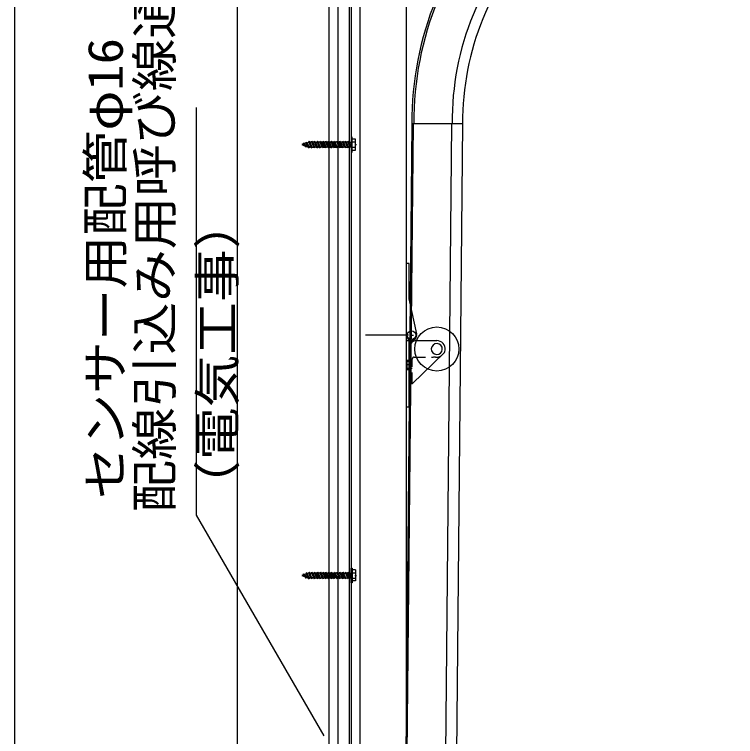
# Model space of a CAD drawing. Units: millimetres, scale not verified. Extents: x -11000 to 565, y -4772 to 3349.
# Drawn here: x -10935 to -10182, y -2598 to -1844 of the extents above; entities that cross this region are included whole.
import ezdxf
from ezdxf.enums import TextEntityAlignment as Align

# ---------------------------------------------------------------- set-up
doc = ezdxf.new("R2010")
doc.units = ezdxf.units.MM
doc.header["$LTSCALE"] = 10
doc.linetypes.add('DASHED1', pattern=[1.8, 1.2, -0.6])
for name, color, linetype in [('8-1_ADD_LINE', 7, 'Continuous'), ('8-4', 7, 'Continuous'), ('8-5', 7, 'Continuous'), ('8-6', 7, 'Continuous'), ('8-D', 7, 'Continuous'), ('8-F', 7, 'Continuous')]:
    doc.layers.add(name, color=color, linetype=linetype)
doc.styles.add('ＭＳ ゴシック', font='')
doc.styles.get('ＭＳ ゴシック').set_extended_font_data('MS Gothic')

msp = doc.modelspace()

# ---------------------------------------------------------------- linework, layer by layer
at = {"layer": '8-1_ADD_LINE'}
for p, q in [((-10702.01, -4183.87), (-10702.01, -1284.44)), ((-10585.01, -4183.87), (-10585.01, -1284.44)), ((-10597.01, -4183.87), (-10597.01, -1733.87))]:
    msp.add_line(p, q, dxfattribs=at)
at = {"layer": '8-4'}
msp.add_lwpolyline([(-10743.63, -1733.87), (-10934.89, -1733.87), (-10934.89, -4183.87), (-10743.63, -4183.87)], dxfattribs=at)
at = {"layer": '8-5'}
for p, q in [((-10583.41, -1482.87), (-10583.41, -4183.87)), ((-10519.92, -1958.13), (-10541.59, -4183.87)), ((-10539.99, -4183.86), (-10518.32, -1958.12)), ((-10499.62, -4183.87), (-10478.32, -1958.14)), ((-10466.92, -1958.13), (-10488.6, -4184.39))]:
    msp.add_line(p, q, dxfattribs=at)
at = {"layer": '8-6'}
for p, q in [((-10606.54, -1376.88), (-10606.54, -3599.29)), ((-10466.92, -1958.13), (-10519.92, -1958.13))]:
    msp.add_line(p, q, dxfattribs=at)
msp.add_lwpolyline([(-10745.02, -1941.08), (-10745.02, -2366.73), (-10611.84, -2597.41)], dxfattribs=at)
for radius, end in [(338, 180.35093), (336, 180.35259), (296, 180.40018), (285, 180.41618)]:
    msp.add_arc((-10181.93, -1956.06), radius, 90, end, dxfattribs=at)
at = {"layer": '8-D'}
for p, q in [((-10630.22, -1978.23), (-10632.03, -1978.87)), ((-10630.3, -1981.52), (-10630.18, -1982.63)), ((-10628.37, -1982.21), (-10627.28, -1983.39)), ((-10625.33, -1982.39), (-10624.38, -1983.39)), ((-10621.35, -1982.39), (-10623.42, -1977.39)), ((-10621.35, -1982.39), (-10621.48, -1983.39)), ((-10619.53, -1982.39), (-10621.35, -1982.39)), ((-10620.52, -1977.39), (-10618.7, -1977.39)), ((-10619.53, -1982.39), (-10618.58, -1983.39)), ((-10616.63, -1982.39), (-10615.68, -1983.39)), ((-10613.55, -1982.39), (-10615.55, -1982.39)), ((-10612.46, -1982.39), (-10610.65, -1982.39)), ((-10609.56, -1982.39), (-10611.64, -1977.39)), ((-10609.56, -1982.39), (-10609.69, -1983.39)), ((-10607.75, -1982.39), (-10609.56, -1982.39)), ((-10606.66, -1982.39), (-10604.85, -1982.39)), ((-10604.02, -1977.39), (-10605.84, -1977.39)), ((-10604.85, -1982.39), (-10603.89, -1983.39)), ((-10600.99, -1983.39), (-10603.89, -1976.39)), ((-10600.86, -1982.39), (-10598.86, -1982.39)), ((-10597.78, -1982.39), (-10599.85, -1977.39)), ((-10597.78, -1982.39), (-10597.91, -1983.39)), ((-10595.96, -1982.39), (-10597.78, -1982.39)), ((-10594.88, -1982.39), (-10593.06, -1982.39)), ((-10591.98, -1982.39), (-10594.05, -1977.39)), ((-10591.98, -1982.39), (-10592.11, -1983.39)), ((-10590.16, -1982.39), (-10591.98, -1982.39)), ((-10589.08, -1982.39), (-10587.26, -1982.39)), ((-10586.18, -1982.39), (-10588.25, -1977.39)), ((-10586.18, -1982.39), (-10586.31, -1983.39)), ((-10584.18, -1982.39), (-10586.18, -1982.39)), ((-10585.31, -1977.39), (-10583.41, -1977.39)), ((-10582.41, -1977), (-10578.91, -1977)), ((-10578.91, -1982.77), (-10582.41, -1982.77)), ((-10579.43, -1979.87), (-10577.69, -1979.87)), ((-10582.41, -1985.66), (-10578.91, -1985.66)), ((-10633, -2429.22), (-10633.08, -2428.19)), ((-10630.22, -2428.23), (-10632.03, -2428.87)), ((-10630.18, -2427.15), (-10630.22, -2428.23)), ((-10630.22, -2428.23), (-10628.37, -2432.21)), ((-10624.25, -2432.39), (-10626.32, -2427.39)), ((-10623.42, -2427.39), (-10624.38, -2426.39)), ((-10623.42, -2427.39), (-10621.6, -2427.39)), ((-10621.6, -2427.39), (-10621.48, -2426.39)), ((-10621.6, -2427.39), (-10619.53, -2432.39)), ((-10618.7, -2427.39), (-10620.52, -2427.39)), ((-10615.78, -2427.39), (-10617.62, -2427.39)), ((-10614.54, -2427.39), (-10612.72, -2427.39)), ((-10612.72, -2427.39), (-10612.59, -2426.39)), ((-10612.72, -2427.39), (-10610.65, -2432.39)), ((-10609.82, -2427.39), (-10611.64, -2427.39)), ((-10608.74, -2427.39), (-10606.92, -2427.39)), ((-10606.92, -2427.39), (-10606.79, -2426.39)), ((-10606.92, -2427.39), (-10604.85, -2432.39)), ((-10604.02, -2427.39), (-10605.84, -2427.39)), ((-10602.94, -2427.39), (-10601.09, -2427.39)), ((-10599.85, -2427.39), (-10600.81, -2426.39)), ((-10598.03, -2427.39), (-10599.85, -2427.39)), ((-10596.95, -2427.39), (-10595.13, -2427.39)), ((-10595.13, -2427.39), (-10595.01, -2426.39)), ((-10595.13, -2427.39), (-10593.06, -2432.39)), ((-10592.23, -2427.39), (-10594.05, -2427.39)), ((-10591.15, -2427.39), (-10589.33, -2427.39)), ((-10589.33, -2427.39), (-10589.21, -2426.39)), ((-10589.33, -2427.39), (-10587.26, -2432.39)), ((-10586.41, -2427.39), (-10588.25, -2427.39)), ((-10585.31, -2427.39), (-10583.41, -2427.39)), ((-10578.91, -2424.11), (-10582.41, -2424.11)), ((-10582.41, -2427), (-10578.91, -2427)), ((-10633, -2429.22), (-10634.88, -2429.89)), ((-10633, -2429.22), (-10631.86, -2430.97)), ((-10630.3, -2431.52), (-10627.88, -2432.39)), ((-10625.33, -2432.39), (-10624.38, -2433.39)), ((-10616.63, -2432.39), (-10615.68, -2433.39)), ((-10601.95, -2432.39), (-10600.99, -2433.39)), ((-10598.86, -2432.39), (-10600.86, -2432.39)), ((-10582.41, -2432.77), (-10578.91, -2432.77)), ((-10579.43, -2429.87), (-10577.69, -2429.87))]:
    msp.add_line(p, q, dxfattribs=at)
for points in [[(-10582.41, -1972.14), (-10583.41, -1972.14), (-10583.41, -1987.64), (-10582.41, -1987.64)], [(-10600.91, -2427.44), (-10600.81, -2426.39), (-10597.91, -2433.39), (-10598.86, -2432.39)], [(-10582.41, -2437.64), (-10583.41, -2437.64), (-10583.41, -2422.14), (-10582.41, -2422.14)]]:
    msp.add_lwpolyline(points, close=True, dxfattribs=at)
for points in [[(-10578.91, -1985.66), (-10578.91, -1974.11), (-10582.41, -1974.11)], [(-10633, -1979.22), (-10634.88, -1979.89), (-10631.86, -1980.97)], [(-10627.88, -1982.39), (-10630.3, -1981.52), (-10632.03, -1978.87), (-10633.08, -1978.19), (-10630.18, -1982.63), (-10631.86, -1980.97), (-10633, -1979.22), (-10633.08, -1978.19)], [(-10628.37, -1982.21), (-10630.22, -1978.23), (-10630.18, -1977.15)], [(-10624.5, -1977.39), (-10626.32, -1977.39), (-10627.28, -1976.39), (-10627.38, -1977.44), (-10625.33, -1982.39), (-10627.19, -1982.39), (-10627.28, -1983.39), (-10630.18, -1977.15), (-10629.28, -1977.89), (-10627.19, -1982.39)], [(-10629.28, -1977.89), (-10627.88, -1977.39), (-10627.38, -1977.39)], [(-10624.25, -1982.39), (-10624.38, -1983.39), (-10627.28, -1976.39)], [(-10626.32, -1977.39), (-10624.25, -1982.39), (-10622.43, -1982.39)], [(-10621.6, -1977.39), (-10623.42, -1977.39), (-10624.38, -1976.39), (-10621.48, -1983.39), (-10622.43, -1982.39), (-10624.5, -1977.39), (-10624.38, -1976.39)], [(-10619.53, -1982.39), (-10621.6, -1977.39), (-10621.48, -1976.39)], [(-10615.78, -1977.39), (-10617.62, -1977.39), (-10618.58, -1976.39), (-10618.7, -1977.39), (-10616.63, -1982.39), (-10618.45, -1982.39), (-10618.58, -1983.39), (-10621.48, -1976.39), (-10620.52, -1977.39), (-10618.45, -1982.39)], [(-10617.62, -1977.39), (-10615.55, -1982.39), (-10615.68, -1983.39), (-10618.58, -1976.39)], [(-10612.72, -1977.39), (-10614.54, -1977.39), (-10615.49, -1976.39), (-10612.59, -1983.39), (-10613.55, -1982.39), (-10615.6, -1977.44), (-10615.49, -1976.39)], [(-10614.54, -1977.39), (-10612.46, -1982.39), (-10612.59, -1983.39)], [(-10609.82, -1977.39), (-10611.64, -1977.39), (-10612.59, -1976.39), (-10609.69, -1983.39), (-10610.65, -1982.39), (-10612.72, -1977.39), (-10612.59, -1976.39)], [(-10606.92, -1977.39), (-10608.74, -1977.39), (-10609.69, -1976.39), (-10606.79, -1983.39), (-10607.75, -1982.39), (-10609.82, -1977.39), (-10609.69, -1976.39)], [(-10608.74, -1977.39), (-10606.66, -1982.39), (-10606.79, -1983.39)], [(-10604.85, -1982.39), (-10606.92, -1977.39), (-10606.79, -1976.39)], [(-10601.09, -1977.39), (-10602.94, -1977.39), (-10603.89, -1976.39), (-10604.02, -1977.39), (-10601.95, -1982.39), (-10603.76, -1982.39), (-10603.89, -1983.39), (-10606.79, -1976.39), (-10605.84, -1977.39), (-10603.76, -1982.39)], [(-10602.94, -1977.39), (-10600.86, -1982.39), (-10600.99, -1983.39), (-10601.95, -1982.39)], [(-10598.03, -1977.39), (-10599.85, -1977.39), (-10600.81, -1976.39), (-10597.91, -1983.39), (-10598.86, -1982.39), (-10600.91, -1977.44), (-10600.81, -1976.39)], [(-10595.13, -1977.39), (-10596.95, -1977.39), (-10597.91, -1976.39), (-10595.01, -1983.39), (-10595.96, -1982.39), (-10598.03, -1977.39), (-10597.91, -1976.39)], [(-10596.95, -1977.39), (-10594.88, -1982.39), (-10595.01, -1983.39)], [(-10592.23, -1977.39), (-10594.05, -1977.39), (-10595.01, -1976.39), (-10592.11, -1983.39), (-10593.06, -1982.39), (-10595.13, -1977.39), (-10595.01, -1976.39)], [(-10589.33, -1977.39), (-10591.15, -1977.39), (-10592.11, -1976.39), (-10589.21, -1983.39), (-10590.16, -1982.39), (-10592.23, -1977.39), (-10592.11, -1976.39)], [(-10591.15, -1977.39), (-10589.08, -1982.39), (-10589.21, -1983.39)], [(-10586.41, -1977.39), (-10588.25, -1977.39), (-10589.21, -1976.39), (-10586.31, -1983.39), (-10587.26, -1982.39), (-10589.33, -1977.39), (-10589.21, -1976.39)], [(-10583.41, -1982.89), (-10584.18, -1982.39), (-10586.41, -1977.39), (-10586.31, -1976.39)], [(-10583.41, -1982.89), (-10586.31, -1976.39), (-10585.31, -1977.39), (-10583.41, -1981.66)], [(-10634.88, -2429.89), (-10631.86, -2430.97), (-10630.18, -2432.63), (-10633.08, -2428.19), (-10632.03, -2428.87), (-10630.3, -2431.52), (-10630.18, -2432.63)], [(-10628.37, -2432.21), (-10627.28, -2433.39), (-10627.19, -2432.39), (-10629.28, -2427.89), (-10630.18, -2427.15), (-10627.28, -2433.39)], [(-10627.38, -2427.39), (-10627.88, -2427.39), (-10629.28, -2427.89)], [(-10627.19, -2432.39), (-10625.33, -2432.39), (-10627.38, -2427.44), (-10627.28, -2426.39), (-10626.32, -2427.39), (-10624.5, -2427.39), (-10624.38, -2426.39), (-10621.48, -2433.39), (-10622.43, -2432.39), (-10624.5, -2427.39)], [(-10622.43, -2432.39), (-10624.25, -2432.39), (-10624.38, -2433.39), (-10627.28, -2426.39)], [(-10623.42, -2427.39), (-10621.35, -2432.39), (-10621.48, -2433.39)], [(-10621.35, -2432.39), (-10619.53, -2432.39), (-10618.58, -2433.39), (-10621.48, -2426.39), (-10620.52, -2427.39), (-10618.45, -2432.39), (-10618.58, -2433.39)], [(-10618.45, -2432.39), (-10616.63, -2432.39), (-10618.7, -2427.39), (-10618.58, -2426.39), (-10617.62, -2427.39), (-10615.55, -2432.39), (-10615.68, -2433.39), (-10618.58, -2426.39)], [(-10613.55, -2432.39), (-10615.6, -2427.44), (-10615.49, -2426.39)], [(-10615.55, -2432.39), (-10613.55, -2432.39), (-10612.59, -2433.39), (-10615.49, -2426.39), (-10614.54, -2427.39), (-10612.46, -2432.39), (-10612.59, -2433.39)], [(-10612.46, -2432.39), (-10610.65, -2432.39), (-10609.69, -2433.39), (-10612.59, -2426.39), (-10611.64, -2427.39), (-10609.56, -2432.39), (-10609.69, -2433.39)], [(-10607.75, -2432.39), (-10609.82, -2427.39), (-10609.69, -2426.39)], [(-10609.56, -2432.39), (-10607.75, -2432.39), (-10606.79, -2433.39), (-10609.69, -2426.39), (-10608.74, -2427.39), (-10606.66, -2432.39), (-10606.79, -2433.39)], [(-10606.66, -2432.39), (-10604.85, -2432.39), (-10603.89, -2433.39), (-10606.79, -2426.39), (-10605.84, -2427.39), (-10603.76, -2432.39), (-10603.89, -2433.39)], [(-10603.76, -2432.39), (-10601.95, -2432.39), (-10604.02, -2427.39), (-10603.89, -2426.39), (-10602.94, -2427.39), (-10600.86, -2432.39), (-10600.99, -2433.39), (-10603.89, -2426.39)], [(-10599.85, -2427.39), (-10597.78, -2432.39), (-10597.91, -2433.39)], [(-10595.96, -2432.39), (-10598.03, -2427.39), (-10597.91, -2426.39)], [(-10597.78, -2432.39), (-10595.96, -2432.39), (-10595.01, -2433.39), (-10597.91, -2426.39), (-10596.95, -2427.39), (-10594.88, -2432.39), (-10595.01, -2433.39)], [(-10594.88, -2432.39), (-10593.06, -2432.39), (-10592.11, -2433.39), (-10595.01, -2426.39), (-10594.05, -2427.39), (-10591.98, -2432.39), (-10592.11, -2433.39)], [(-10590.16, -2432.39), (-10592.23, -2427.39), (-10592.11, -2426.39)], [(-10591.98, -2432.39), (-10590.16, -2432.39), (-10589.21, -2433.39), (-10592.11, -2426.39), (-10591.15, -2427.39), (-10589.08, -2432.39), (-10589.21, -2433.39)], [(-10589.08, -2432.39), (-10587.26, -2432.39), (-10586.31, -2433.39), (-10589.21, -2426.39), (-10588.25, -2427.39), (-10586.18, -2432.39), (-10586.31, -2433.39)], [(-10584.18, -2432.39), (-10586.41, -2427.39), (-10586.31, -2426.39)], [(-10586.18, -2432.39), (-10584.18, -2432.39), (-10583.41, -2432.89), (-10586.31, -2426.39), (-10585.31, -2427.39), (-10583.41, -2431.66)], [(-10578.91, -2424.11), (-10578.91, -2435.66), (-10582.41, -2435.66)]]:
    msp.add_lwpolyline(points, dxfattribs=at)
at = {"layer": '8-F'}
for p, q in [((-10523.42, -2178.87), (-10568.42, -2178.87)), ((-10522.16, -2178.87), (-10518.33, -2178.87)), ((-10520.22, -2180.9), (-10520.22, -2176.61)), ((-10525.02, -2204.87), (-10522.72, -2204.87)), ((-10521.85, -2209.87), (-10523.98, -2209.87))]:
    msp.add_line(p, q, dxfattribs=at)
at = {"layer": '8-F', "linetype": 'DASHED1'}
for p, q in [((-10517.54, -2201.88), (-10497.16, -2201.88)), ((-10519.54, -2206.37), (-10525.02, -2206.37)), ((-10519.54, -2229.87), (-10519.54, -2203.88)), ((-10525.02, -2213.37), (-10519.54, -2213.37))]:
    msp.add_line(p, q, dxfattribs=at)
at = {"layer": '8-F'}
for points in [[(-10523.42, -4036.93), (-10523.42, -4158.87), (-10571.07, -4158.87), (-10573.92, -4158.87), (-10573.92, -1708.87), (-10525.72, -1708.87)], [(-10523.42, -1728.87), (-10523.42, -1708.87), (-10525.72, -1708.87), (-10525.72, -4036.93)], [(-10514.9, -2177.46), (-10522.72, -2140.87), (-10522.72, -2103.87), (-10525.72, -2103.87)], [(-10525.72, -2253.87), (-10522.72, -2253.87), (-10522.72, -2184.87), (-10525.72, -2184.87)], [(-10514.72, -2184.6), (-10496.37, -2184.6), (-10493.89, -2184.6)], [(-10485.86, -2196.88), (-10486.04, -2197.25), (-10519.54, -2229.87), (-10522.72, -2229.87)], [(-10525.02, -2204.87), (-10525.02, -2214.87), (-10522.72, -2214.87)]]:
    msp.add_lwpolyline(points, dxfattribs=at)
for centre, radius in [((-10493.87, -2193.35), 23), ((-10520.22, -2178.87), 4.5)]:
    msp.add_circle(centre, radius, dxfattribs=at)
for centre, radius, start, end in [((-10520.22, -2178.87), 5.5, 180, 16.38488), ((-10515.79, -2190.5), 7, 115.86942, 171.82512), ((-10514.72, -2192.6), 8, 90, 180), ((-10493.88, -2193.32), 8.75, 352.13021, 89.99912), ((-10493.87, -2193.35), 5.75, 110.82926, 108.64391), ((-10493.87, -2193.35), 5.75, 108.64391, 110.82926), ((-10493.88, -2193.32), 8.75, 335.18821, 352.13021), ((-10493.88, -2193.32), 8.75, 305.67941, 305.95718), ((-10493.87, -2193.35), 8.75, 305.67941, 305.95718)]:
    msp.add_arc(centre, radius, start, end, dxfattribs=at)
at = {"layer": '8-F', "linetype": 'DASHED1'}
for centre, radius, start, end in [((-10517.54, -2203.88), 2, 90, 180), ((-10493.91, -2193.2), 8.66, 247.31519, 305.36002)]:
    msp.add_arc(centre, radius, start, end, dxfattribs=at)

# ---------------------------------------------------------------- texts
at = {"layer": '8-6', "color": 3, "style": 'ＭＳ ゴシック', "width": 1.1}
for s, p in [('配線引込み用呼び線通線', (-10759.27, -2364.24)), ('センサー用配管φ16', (-10810.75, -2350.2)), ('（電気工事）', (-10693.75, -2364.24))]:
    msp.add_text(s, height=36.66, rotation=90, dxfattribs=at).set_placement(p, align=Align.BOTTOM_LEFT)

doc.saveas('drawing.dxf')
